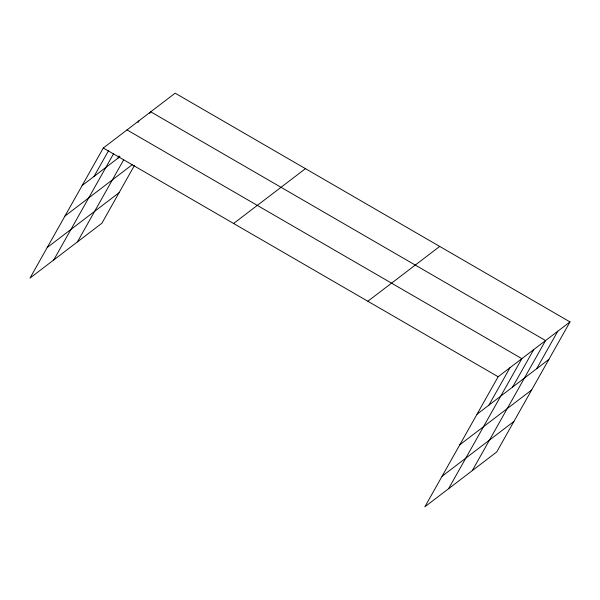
<?xml version="1.0" encoding="UTF-8"?>
<svg xmlns="http://www.w3.org/2000/svg" width="600" height="600" viewBox="0 0 600 600"><rect width="100%" height="100%" fill="white"/><g stroke="black" fill="none" stroke-linecap="round" stroke-linejoin="round"><path stroke-width="0.9" d="M570 321.915L498.143 376.74L424.845 506.827L496.702 452.002L570 321.915L175.155 93.172L103.297 147.998L30 278.085L101.858 223.26L134.535 165.262M94.028 176.453L108.727 150.368M53.715 259.995L113.692 153.547M117.743 158.363L119.115 155.917M137.955 122.49L138.87 120.863M77.43 241.897L123.705 159.765M149.805 113.445L150.727 111.817L545.565 340.553L472.268 470.64M488.865 405.195L510 367.695M448.553 488.737L521.857 358.65L127.012 129.907M512.58 387.105L533.715 349.605M536.655 368.737L557.783 331.237M82.17 185.498L119.962 156.66M64.957 216.053L132.502 164.52M47.213 247.53L119.078 192.705M233.595 223.485L305.46 168.66M367.845 301.252L439.702 246.435M477.007 414.24L548.873 359.415M459.795 444.795L531.653 389.97M442.058 476.272L513.915 421.447M103.297 147.998L498.143 376.74"/></g></svg>
